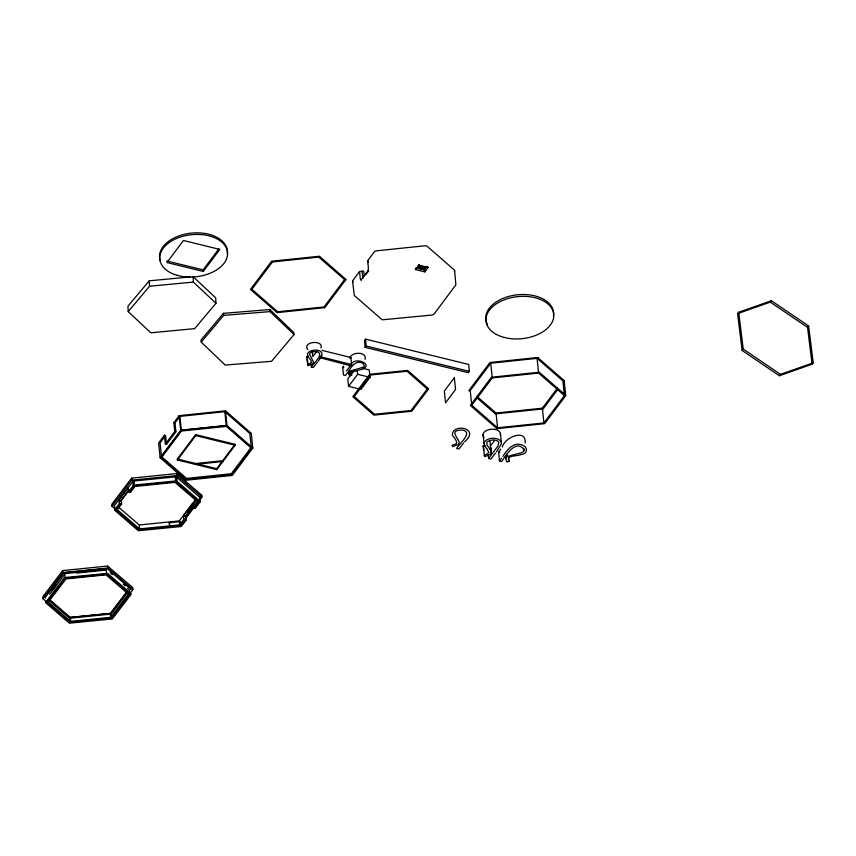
<?xml version="1.0" encoding="UTF-8"?>
<svg xmlns="http://www.w3.org/2000/svg" width="856" height="856" viewBox="0 0 856 856"><rect width="100%" height="100%" fill="white"/><g stroke="black" fill="none" stroke-linecap="round" stroke-linejoin="round"><path stroke-width="1.28" d="M508.774 457.404L509.106 461.277L506.773 461.983L505.736 458.549L507.362 456.43L520.855 452.92L522.92 452.043L524.172 449.828C516.221 438.55 505.992 455.018 501.712 461.534L499.455 460.945L498.695 451.915L500.749 449.186M500.332 435.169C501.712 426.887 483.597 427.7 483.019 434.752L484.368 445.195A16.499 10.251 -5.9 0 0 484.592 445.623L486.711 448.555M311.413 362.398L311.017 360.622L307.935 356.353A13.921 8.646 -5.9 0 1 307.711 355.925C305.078 348.467 326.329 347.6 321.214 356.834M321.011 347.964C323.75 339.993 304.308 341.202 306.919 348.285A13.921 8.646 -5.9 0 0 307.111 348.649L307.732 349.633M350.971 372.617L350.981 373.933A10.186 6.324 -5.9 0 0 351.27 374.575L351.623 375.163L349.665 375.784L348.863 374.19L348.756 372.927L350.104 371.13L363.201 367.235A3.157 1.958 -5.9 0 0 364.239 365.865L363.447 363.971A8.068 5.018 -5.9 0 0 361.917 362.858C353.624 359.466 349.783 370.787 345.385 375.484L343.481 375.014L342.7 367.374L343.663 366.079M312.397 355.454L312.74 353.614L311.809 351.763M345.792 279.709L325.173 307.208A1.198 0.749 -5.9 0 1 324.413 307.7M428.46 389.106L412.143 410.784A1.198 0.749 -5.9 0 1 411.372 411.265L374.607 415.053A1.198 0.749 -5.9 0 1 373.623 414.914L353.218 397.024A1.198 0.749 -5.9 0 1 352.993 396.414L369.353 374.735A1.198 0.749 -5.9 0 1 370.124 374.254L406.889 370.466A1.198 0.749 -5.9 0 1 407.873 370.605L428.278 388.496A1.198 0.749 -5.9 0 1 428.503 389.116M320.957 357.284L320.615 357.808L320.711 356.781L351.666 364.592M320.85 357.455L318.314 361.007M199.694 497.925L199.79 497.743A1.209 0.738 -5.5 0 0 199.662 497.218L176.422 477.07A1.209 0.738 -5.5 0 0 175.544 476.878L133.6 481.029A1.209 0.738 -5.5 0 0 132.915 481.404L114.276 505.746A1.209 0.738 -5.5 0 0 114.404 506.271L114.511 506.367M320.561 357.872L350.307 365.705C353.678 355.197 374.725 364.495 362.088 369.236A13.921 8.646 -5.9 0 1 361.5 369.418L351.292 372.2M564.018 381.134L564.125 380.974A1.198 0.749 -5.9 0 0 563.933 380.364L537.953 357.733M365.063 359.381C367.438 352.148 352.554 350.949 349.687 357.915M346.445 370.969L351.088 364.827M130.594 589.698L130.668 589.57A1.209 0.738 -5.5 0 0 130.701 589.035L107.428 568.812A1.209 0.738 -5.5 0 0 106.679 568.577L64.724 572.707A1.209 0.738 -5.5 0 0 63.954 573.006L45.315 597.295A1.209 0.738 -5.5 0 0 45.25 597.895L45.454 598.098M193.98 506.613L194.098 507.811L195.382 508.122L200.122 501.916A1.209 0.738 -5.5 0 0 200.154 501.37L176.882 481.158A1.209 0.738 -5.5 0 0 176.133 480.911L134.178 485.052A1.209 0.738 -5.5 0 0 133.408 485.352L128.475 491.751L129.759 492.061L134.467 485.769L175.801 481.703L198.678 501.541L185.228 519.111M502.301 447.078C504.783 436.945 526.675 428.407 525.145 443.012M502.868 456.376C506.945 450.01 513.739 441.236 522.374 445.152C528.27 446.982 527.606 453.99 521.657 454.386A16.499 10.326 -4.9 0 1 520.876 454.6C517.356 456.355 507.875 455.028 508.357 459.79A12.07 7.554 -4.9 0 0 508.689 460.571L509.106 461.277M501.52 458.206L499.455 460.945M193.884 506.281L193.649 503.959L192.514 503.692L183.505 515.772L183.869 519.292L179.653 524.846L139.667 528.901L117.326 509.705L121.606 504.056L121.242 500.535L128.571 490.713M193.649 503.959L187.025 512.84L192.868 505.083M316.838 351.292L312.708 356.631M489.9 441.343L491.323 452.61L489.728 454.739L484.689 456.633L483.084 446.104L484.261 445.805A12.07 7.501 -5.9 0 0 485.085 445.548M203.279 271.448L219.81 249.417L183.452 240.515L166.92 262.546L203.279 271.448L203.107 269.865L218.858 248.893M166.471 444.382L165.561 435.533L164.427 435.255L158.617 443.001L160.136 457.746L185.945 480.248L232.286 475.412L252.809 448.073L251.279 433.329L225.47 410.827L179.129 415.663L173.875 422.682L174.785 431.52L165.347 444.104L166.471 444.382L175.908 431.799L174.999 422.95L179.236 417.311M165.561 435.533L160.061 442.852L161.484 456.612L186.49 478.408L231.377 473.721L251.257 447.239L249.834 433.478L224.828 411.683L179.942 416.369L181.365 430.129L161.484 456.612M160.136 457.746L180.659 430.408L179.129 415.663M177.331 459.019L195.639 434.634L235.015 444.275L235.111 445.259L216.814 469.644L177.438 460.004L177.331 459.019L216.707 468.66L235.015 444.275M177.438 460.004L195.735 435.618L195.639 434.634M364.217 275.793L363.747 271.277L359.541 271.555L352.854 280.468A2.525 1.562 -5.9 0 0 353.014 282.02M359.541 271.555L360.237 278.339A3.157 1.23 -76.2 0 0 361.885 278.949L367.213 271.844A3.157 1.23 -76.2 0 0 368.348 267.532L367.641 260.759L374.329 251.846A2.525 1.562 -5.9 0 1 376.426 250.84L424.929 245.779A2.525 1.562 -5.9 0 1 427.187 246.325L454.204 269.886A2.525 1.562 -5.9 0 1 454.375 271.438M365.705 274.84L368.754 270.785M415.395 269.554L419.194 265.157L415.395 269.554L424.865 271.876L428.193 267.436L426.363 266.43L424.137 269.383L424.865 271.876M426.416 266.922L424.191 269.875L416.979 268.11L419.151 264.665M354.587 369.92L347.793 378.983L348.553 386.356L360.954 389.394L370.017 377.325L369.246 369.942L363.051 368.422M348.553 386.356L357.615 374.286L357.23 370.595M489.953 364.249L470.222 390.539L471.752 405.284L497.561 427.786L543.892 422.939L564.414 395.6L562.895 380.856L538.071 359.22M471.752 405.284L492.264 377.945L490.745 363.201L537.076 358.354L538.606 373.098L564.414 395.6M543.892 422.939L542.372 408.194L557.363 388.217M557.609 389.683L543.496 408.473A1.198 0.749 -5.9 0 1 542.736 408.965M193.274 506.549L185.88 516.35L186.266 520.02L181.44 526.258A1.209 0.738 -5.5 0 1 180.669 526.568L138.726 530.688A1.209 0.738 -5.5 0 1 137.976 530.452L114.747 510.294A1.209 0.738 -5.5 0 1 114.725 509.695L119.359 503.638L118.984 499.979L128.079 487.909L128.475 491.751M490.156 449.721L491.312 448.191M199.523 500.279L201.898 497.143L201.716 495.164L176.593 473.571L131.631 478.14L111.783 504.291L111.976 506.271L114.993 508.86M130.54 592.748L132.915 589.602L132.723 587.623L107.61 566.041L62.648 570.599L42.8 596.75L42.993 598.74L45.999 601.329M111.976 506.271L131.824 480.12L131.631 478.14M42.993 598.74L62.841 572.578L62.648 570.599M49.691 594.182L64.81 574.28L65.184 578.207L46.898 602.314L70.042 622.205L111.387 618.182L129.78 594.192L106.829 574.28L65.495 578.356L47.101 602.357L70.053 622.269L111.483 618L129.77 593.893L129.395 589.966L127.383 588.233M120.161 501.541L128.989 489.91M129.738 491.933L130.647 492.157L134.981 486.443L174.966 482.377L197.308 501.584L192.9 507.394L194.023 507.672M179.653 524.846L179.279 520.908L195.329 499.765M110.67 617.304L128.325 594.043L105.984 574.847L65.998 578.902L48.343 602.164L70.684 621.36L110.67 617.304L110.296 613.367L126.346 592.224M196.687 499.733L186.993 512.509L192.686 505.094M111.483 618L111.098 614.062L127.009 593.112M199.33 498.299L201.716 495.164M317.416 362.163L313.296 367.492L311.306 367.138C313.339 363.34 325.869 353.025 315.918 351.591A8.068 5.018 -5.9 0 0 313.457 351.73L310.514 352.704A3.157 1.958 -5.9 0 0 309.476 354.084L313.574 362.184L312.237 363.982L307.978 365.576L306.619 356.695L307.614 356.438A10.186 6.324 -5.9 0 0 308.588 356.128M495.549 453.006L490.895 459.03L488.637 458.484L497.935 446.03L498.834 442.21C496.191 438.796 490.349 439.77 487.096 441.846L486.732 444.489L490.841 450.406L491.323 452.61M52.237 590.244L56.239 585.023M111.387 618.182L110.927 613.378L125.318 594.599M185.848 515.965L192.75 506.977M121.606 504.056L120.621 503.82L116.084 509.887L139.036 529.8L180.37 525.723L184.971 519.571L183.869 519.292M194.098 507.811L198.763 501.723L175.812 481.81L175.33 476.899M494.394 440.765L490.306 446.03M464.498 441.824C481.254 427.989 451.872 422.821 452.407 435.18A16.499 10.251 -5.9 0 0 452.631 435.618C455.189 438.507 459.169 443.975 454.536 444.425A12.07 7.501 -5.9 0 1 453.231 444.853L452.054 445.152L452.717 446.629L457.767 444.735L459.362 442.606C458.367 438.325 449.978 431.071 459.223 430.215A9.566 5.939 -5.9 0 1 462.144 430.054C473.935 431.745 459.073 443.975 456.676 448.469L458.934 449.026L463.578 443.001M496.459 451.84L501.359 443.89L500.525 433.393M737.594 313.649L738.685 312.269L771.384 300.724L808.642 325.997L813.2 362.816L812.109 364.207L779.409 375.741L742.152 350.468L737.594 313.649L770.293 302.115L771.384 300.724M742.152 350.468L743.243 349.077L738.685 312.269M812.109 364.207L807.55 327.388L808.642 325.997M779.409 375.741L780.501 374.361L813.2 362.816M365.555 339.137L364.506 340.453L365.105 347.343L468.286 372.692L469.334 371.376L468.735 364.474L365.555 339.137L366.154 346.027L365.105 347.343M132.808 481.521L133.258 485.513M190.449 276.905L149.244 280.822L127.951 306.17L128.218 311.605L150.795 332.802L194.665 328.64L215.958 303.281L215.68 297.856L193.114 276.659L193.381 282.084L215.958 303.281M128.218 311.605L149.522 286.246L149.244 280.822M223.437 313.339L201 340.067L201.224 342.111L225.181 365.073L271.587 361.296L294.025 334.568L293.801 332.524L269.843 309.562L223.437 313.339L223.673 315.372L201.224 342.111M311.199 362.741L309.423 363.757A10.186 6.324 -5.9 0 1 308.406 364.078L307.411 364.335M350.307 365.705L350.232 364.838M350.682 365.266L351.602 364.292M350.211 358.257L350.906 357.53L321.824 350.329M363.415 277.89L362.762 277.644L362.056 270.86M351.559 364.346L350.906 357.53M484.015 455.167L485.202 454.857A12.07 7.501 -5.9 0 0 486.401 454.472L488.84 452.503L486.871 448.758M324.317 307.689L277.793 312.558A1.198 0.749 -5.9 0 1 276.809 312.419L250.851 289.777A1.198 0.749 -5.9 0 1 250.626 289.157L271.288 261.658A1.198 0.749 -5.9 0 1 272.048 261.176L318.667 256.319A1.198 0.749 -5.9 0 1 319.663 256.447M542.725 408.933L496.116 413.812A1.198 0.749 -5.9 0 1 495.132 413.683L477.241 398.072M537.001 357.583L490.392 362.463A1.198 0.749 -5.9 0 0 489.621 362.923L468.992 390.422A1.198 0.749 -5.9 0 0 469.184 391.042M492.264 377.945L538.606 373.098M181.365 430.129L226.251 425.443L251.257 447.239M180.659 430.408L226.99 425.571L252.809 448.073M477.177 396.596L496.041 413.041L542.372 408.194M195.628 463.545L223.352 460.656M195.018 464.401L222.817 461.502M131.824 480.12L176.785 475.551L201.898 497.143M118.888 507.437L139.282 524.974L179.279 520.908M180.381 525.541L169.948 526.601L169.081 522.716L180.006 521.614L180.37 525.723M62.841 572.578L107.803 568.02L132.915 589.602M76.462 573.092L106.251 570.064L106.626 574.002L129.77 593.893M65.184 578.207L106.626 574.002M49.905 599.895L70.299 617.433L110.296 613.367M48.525 600.11L69.657 618.278L111.098 614.062M169.081 522.716L173.854 522.256M179.3 521.711L179.974 521.646M65.035 573.552L106.369 569.465M49.637 600.142L69.582 617.454L110.927 613.378M149.522 286.246L193.381 282.084M223.673 315.372L270.068 311.605L294.025 334.568M418.723 265.125L428.193 267.436M418.306 265.735L425.742 267.564M417.749 266.484L425.197 268.303M416.925 267.618L424.137 269.383M416.08 267.586L424.758 269.715M166.749 260.962L203.107 269.865M342.7 367.374L343.887 367.663M357.615 374.286L370.017 377.325M173.875 422.682L174.999 422.95M195.735 435.618L235.111 445.259M174.785 431.52L175.908 431.799M118.984 499.979L121.242 500.535M183.505 515.772L185.88 516.35M119.359 503.638L120.643 503.949M184.982 519.71L186.266 520.02M366.154 346.027L469.334 371.376M498.695 451.915L499.818 452.214M539.483 372.478L565.463 395.098A1.198 0.749 -5.9 0 1 565.688 395.718L545.026 423.217A1.198 0.749 -5.9 0 1 544.266 423.709L497.646 428.556A1.198 0.749 -5.9 0 1 496.651 428.428L470.704 405.787A1.198 0.749 -5.9 0 1 470.479 405.166L491.141 377.667A1.198 0.749 -5.9 0 1 491.9 377.175L538.52 372.317A1.198 0.749 -5.9 0 1 539.505 372.456M319.63 256.468L345.61 279.099A1.198 0.749 -5.9 0 1 345.835 279.709M770.293 302.115L807.55 327.388M743.243 349.077L780.501 374.361M176.55 477.156L176.999 481.254M175.887 478.172L176.261 479.841M110.36 572.932L112.35 574.665M123.328 584.188L125.318 585.921M178.069 458.549L180.07 460.293M199.555 497.111L200.036 502.044M484.057 437.223L483.661 436.571A16.499 10.251 -5.9 0 1 483.437 436.132L483.019 434.752M367.641 260.759L368.508 262.278M483.084 446.104L483.415 446.843M483.587 447.207L484.015 450.17M306.619 356.695L306.972 357.476M176.529 481.425L176.711 482.484M501.456 442.445C499.016 436.079 484.689 437.363 483.961 443.804M269.843 309.562L270.068 311.605M564.179 380.727L565.698 395.472M496.041 413.041L497.561 427.786M488.241 454.6L488.637 458.484M454.622 270.624L455.874 284.845L434.11 314.013L432.237 315.029L382.172 319.812L354.277 295.459L352.597 281.282M351.228 371.344L351.623 375.163M349.398 373.237L349.665 375.784M311.049 364.592L311.306 367.138M307.315 359.21L307.978 365.576M225.47 410.827L226.99 425.571M224.828 411.683L226.251 425.443M216.707 468.66L216.814 469.644M195.254 506.923L195.382 508.122M192.514 503.692L192.9 507.394M164.427 435.255L165.347 444.104M130.551 491.226L130.647 492.157M198.581 500.557L198.678 501.541M176.593 473.571L176.785 475.551M139.282 524.974L139.667 528.901M133.996 480.965L134.392 485.02M114.426 505.5L114.907 510.444M107.61 566.041L107.803 568.02M70.299 617.433L70.684 621.36M69.657 618.278L70.042 622.205L69.582 617.454M321.064 355.636L321.182 356.899M320.208 357.412L320.283 358.279M523.765 448.405L523.99 450.984M507.137 453.851L507.362 456.43M505.511 455.97L505.736 458.549M487.546 324.67A34.037 21.143 -5.9 0 1 515.836 294.978A34.037 21.143 -5.9 0 1 553.436 315.81M537.001 357.583A1.198 0.749 -5.9 0 1 537.985 357.712M361.2 280.5A5.04 1.969 -76.2 0 1 361.093 279.859M160.404 260.973A34.037 21.143 -5.9 0 1 191.059 233.153A34.037 21.143 -5.9 0 1 227.311 253.74M45.785 602.1L45.742 602.164A1.209 0.738 -5.5 0 0 45.71 602.699L68.994 622.922A1.209 0.738 -5.5 0 0 69.732 623.157L111.687 619.027A1.209 0.738 -5.5 0 0 112.457 618.728L131.139 594.374A1.209 0.738 -5.5 0 0 131.161 593.839L107.952 573.67A1.209 0.738 -5.5 0 0 107.15 573.381L65.195 577.511A1.209 0.738 -5.5 0 0 64.425 577.811L45.785 602.1M272.422 261.936L251.899 289.275L277.708 311.777L324.05 306.94L344.561 279.591L318.753 257.1L272.422 261.936M454.343 377.721L444.339 391.042L445.559 402.834L455.553 389.512L454.343 377.721M370.488 375.014L354.256 396.531L374.521 414.272L411.008 410.505L427.24 388.999L406.975 371.247L370.488 375.014M181.515 431.039L161.517 457.532L186.458 479.414L231.42 474.78L251.429 448.287L226.476 426.416L181.515 431.039M504.152 337.435A34.037 21.143 -5.9 0 0 553.768 314.612A34.037 21.143 -5.9 0 0 501.68 300.884A34.037 21.143 -5.9 0 0 504.152 337.435M177.256 275.354A34.037 21.143 -5.9 0 0 227.578 253.183A34.037 21.143 -5.9 0 0 176.122 238.685A34.037 21.143 -5.9 0 0 177.256 275.354"/></g></svg>
